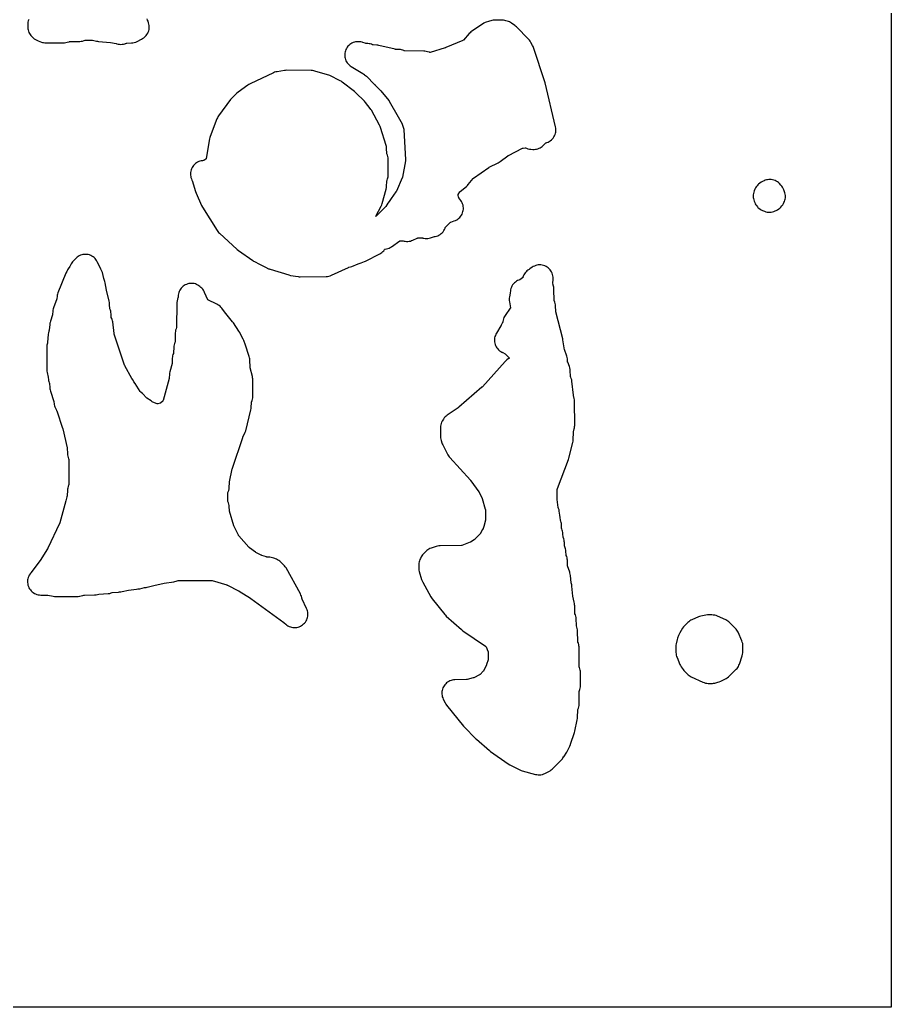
# Model space of a CAD drawing. Header units: millimetres. Extents: x 0 to 300, y 0 to 300.
# Drawn here: x 136.5 to 300, y 0 to 185.3 of the extents above; entities that cross this region are included whole.
import ezdxf

# ---------------------------------------------------------------- set-up
doc = ezdxf.new("R2010")
doc.units = ezdxf.units.MM
doc.layers.add('CUT', color=7, linetype='CONTINUOUS')

msp = doc.modelspace()

# ---------------------------------------------------------------- linework, layer by layer
at = {"layer": 'CUT'}
for points in [[(299.9634, 299.9386), (299.9634, 0.0614), (299.9606, 0.0029), (299.9021, 0), (0.0614, 0), (0.0029, 0.0029), (0, 0.0614), (0, 299.9386), (0.0029, 299.9971), (0.0614, 300), (299.9021, 300), (299.9606, 299.9971)], [(170.6044, 150.4353), (170.775, 150.1158), (173.5376, 145.7378), (173.6656, 145.5537), (173.8095, 145.3819), (173.9683, 145.2237), (177.2796, 142.2075), (177.5167, 142.0167), (180.2081, 140.1075), (180.3688, 140.0025), (180.537, 139.9102), (181.4509, 139.4535), (182.8795, 138.7396), (182.9448, 138.7028), (183.186, 138.5836), (183.278, 138.5498), (183.2826, 138.5478), (183.3096, 138.5383), (183.4387, 138.4909), (183.478, 138.4789), (186.9636, 137.4096), (187.2864, 137.3336), (188.7032, 137.0979), (188.9176, 137.0717), (189.1334, 137.064), (193.9671, 137.1024), (194.236, 137.1191), (194.5016, 137.1645), (194.7607, 137.2383), (195.0104, 137.3396), (198.1654, 138.8219), (198.2294, 138.8477), (198.2528, 138.8515), (198.5164, 138.9091), (198.7723, 138.9948), (200.0013, 139.4817), (200.5582, 139.6676), (200.8872, 139.8043), (201.1786, 139.9505), (201.3356, 140.0208), (204.0249, 141.3735), (204.2361, 141.4929), (204.4347, 141.6322), (204.6189, 141.7901), (204.787, 141.9652), (204.9372, 142.1557), (204.9962, 142.2475), (205.0795, 142.2537), (205.3201, 142.2955), (205.5554, 142.3606), (205.7833, 142.4483), (206.0015, 142.5579), (206.208, 142.6882), (207.7803, 143.7912), (208.3212, 143.814), (208.3384, 143.8143), (208.3758, 143.8125), (208.4129, 143.8071), (208.4293, 143.8036), (208.5881, 143.7657), (208.8253, 143.7211), (209.0656, 143.6996), (209.307, 143.7014), (209.547, 143.7264), (209.7835, 143.7744), (210.0143, 143.8451), (210.2372, 143.9376), (211.0667, 144.33), (211.0854, 144.3383), (211.127, 144.3526), (211.1706, 144.3576), (211.1911, 144.3582), (211.9762, 144.3611), (211.9817, 144.361), (212.0298, 144.3573), (212.1311, 144.3309), (212.1315, 144.3326), (212.2918, 144.2919), (212.5396, 144.2547), (212.7899, 144.2425), (213.0402, 144.2554), (213.2879, 144.2934), (213.5306, 144.3559), (214.3214, 144.6026), (214.3406, 144.608), (214.4428, 144.6283), (214.6851, 144.6892), (214.9201, 144.774), (215.1455, 144.8817), (215.359, 145.0115), (215.5584, 145.1619), (215.7419, 145.3314), (215.9075, 145.5184), (216.0537, 145.721), (216.1789, 145.9372), (216.2819, 146.1648), (216.3301, 146.3079), (216.3477, 146.3523), (216.3734, 146.3839), (216.3865, 146.3977), (217.2705, 147.2817), (217.2829, 147.2935), (217.3113, 147.3172), (217.3453, 147.3322), (217.361, 147.3379), (218.0191, 147.5602), (218.2484, 147.6504), (218.4677, 147.7628), (218.6748, 147.8962), (218.8678, 148.0494), (219.0448, 148.2208), (219.2041, 148.4088), (219.3441, 148.6116), (219.4634, 148.8271), (219.561, 149.0534), (219.6358, 149.2882), (219.6871, 149.5292), (219.7144, 149.774), (219.7176, 150.0204), (219.6964, 150.2659), (219.6512, 150.5081), (219.5823, 150.7447), (219.4905, 150.9734), (219.3767, 151.1919), (219.2419, 151.3981), (218.8687, 151.9118), (218.8588, 151.9261), (218.8397, 151.9583), (218.827, 151.9931), (218.8221, 152.0101), (218.7271, 152.3715), (218.7228, 152.3893), (218.7167, 152.4278), (218.7331, 152.4632), (218.742, 152.4792), (219.0566, 153.0128), (219.0654, 153.027), (219.0863, 153.0562), (219.1117, 153.0809), (219.1245, 153.0918), (220.2785, 154.0315), (220.4627, 154.1973), (220.6296, 154.3806), (221.5535, 155.5022), (221.5645, 155.515), (221.5902, 155.541), (221.6182, 155.5647), (221.6314, 155.5744), (224.4697, 157.5657), (224.4737, 157.5684), (224.537, 157.6063), (224.5519, 157.6141), (226.2283, 158.4421), (226.4345, 158.5564), (226.6291, 158.6896), (228.064, 159.7747), (228.0779, 159.7847), (228.1409, 159.8239), (228.1561, 159.8319), (230.8242, 161.1698), (230.8416, 161.178), (230.8805, 161.1927), (230.9207, 161.2033), (230.9397, 161.2068), (231.292, 161.2623), (231.3089, 161.2645), (231.3455, 161.2669), (231.3801, 161.2561), (231.3962, 161.2499), (231.5628, 161.181), (231.8216, 161.0903), (232.0888, 161.0284), (232.3612, 160.9962), (232.7528, 160.9715), (232.9879, 160.9678), (233.2224, 160.9862), (233.454, 161.0265), (233.6809, 161.0885), (233.901, 161.1714), (234.1122, 161.2747), (234.3129, 161.3974), (234.5011, 161.5384), (234.6752, 161.6964), (235.1437, 162.1636), (235.1563, 162.1756), (235.1851, 162.1994), (235.2193, 162.2144), (235.2357, 162.2202), (235.3609, 162.2615), (235.5914, 162.3505), (235.8121, 162.4618), (236.0206, 162.5944), (236.2151, 162.7469), (236.3936, 162.9178), (236.5543, 163.1056), (236.6957, 163.3082), (236.8163, 163.5239), (236.9152, 163.7504), (236.9911, 163.9856), (237.0435, 164.2271), (237.0718, 164.4726), (237.0757, 164.7197), (237.0551, 164.966), (237.0104, 165.209), (235.0704, 173.4401), (235.0085, 173.6581), (232.8707, 180.0632), (232.7936, 180.2648), (232.6994, 180.459), (232.3771, 181.0563), (232.2544, 181.2598), (232.113, 181.4507), (231.9541, 181.6274), (229.6507, 183.9553), (229.5161, 184.0817), (229.3725, 184.1978), (228.7654, 184.6526), (228.5726, 184.7835), (228.3684, 184.8958), (228.1547, 184.9887), (227.9332, 185.0613), (227.7049, 185.1244), (227.4805, 185.1755), (227.2523, 185.2058), (227.0223, 185.2149), (225.4966, 185.2052), (225.2802, 185.1944), (225.0656, 185.165), (224.8544, 185.1171), (224.6481, 185.0511), (223.833, 184.7507), (223.5617, 184.632), (223.3063, 184.4821), (221.2978, 183.137), (221.1263, 183.0112), (220.9661, 182.8713), (220.8183, 182.7183), (219.7286, 181.4893), (219.7171, 181.4769), (219.6908, 181.4521), (219.6586, 181.4352), (219.6437, 181.4285), (216.3969, 180.0723), (216.3404, 180.0504), (216.2829, 180.0314), (213.4645, 179.1778), (213.4624, 179.1772), (213.4337, 179.1785), (213.4172, 179.1796), (213.3814, 179.1844), (213.3462, 179.1923), (213.3307, 179.1969), (213.0006, 179.3027), (212.7626, 179.3663), (212.5194, 179.4061), (212.2736, 179.4219), (208.687, 179.4738), (208.6689, 179.4745), (208.6302, 179.4789), (208.593, 179.4905), (208.5762, 179.4972), (208.5463, 179.5099), (208.3365, 179.5881), (208.1207, 179.6471), (207.9003, 179.6867), (207.6774, 179.7063), (207.0443, 179.7337), (207.0265, 179.7349), (206.9499, 179.7456), (206.9324, 179.7493), (203.889, 180.4731), (203.6777, 180.5138), (203.4637, 180.5362), (202.8129, 180.5762), (202.795, 180.5777), (202.7568, 180.5838), (202.7204, 180.597), (202.6787, 180.6157), (202.4694, 180.6984), (202.2536, 180.762), (202.0329, 180.8059), (201.8092, 180.8297), (201.4434, 180.8522), (201.4206, 180.8543), (201.3237, 180.8722), (201.3073, 180.8768), (200.8781, 181.0129), (200.8503, 181.0202), (200.7053, 181.0658), (200.4716, 181.127), (200.233, 181.1654), (199.9919, 181.1806), (199.7505, 181.1724), (199.5109, 181.1409), (199.2755, 181.0865), (199.0465, 181.0096), (198.826, 180.911), (198.616, 180.7915), (198.4185, 180.6524), (198.2354, 180.4948), (198.0683, 180.3203), (197.9189, 180.1304), (197.7885, 179.9271), (197.6783, 179.7121), (197.5894, 179.4874), (197.5226, 179.2552), (197.4785, 179.0177), (197.4576, 178.777), (197.46, 178.5354), (197.4856, 178.2952), (197.5344, 178.0586), (197.6058, 177.8278), (197.6991, 177.605), (197.8135, 177.3922), (197.9478, 177.1914), (198.101, 177.0045), (198.2715, 176.8333), (198.4576, 176.6794), (198.6578, 176.5441), (200.865, 175.2034), (201.0432, 175.0817), (201.0811, 175.0558), (201.0922, 175.0482), (201.1874, 174.9831), (201.5179, 174.6828), (203.0792, 173.1472), (203.1643, 173.0636), (203.1749, 173.0531), (203.1759, 173.0522), (204.2171, 171.9827), (205.7353, 170.1642), (205.7388, 170.1599), (205.7747, 170.1087), (205.8255, 170.0252), (207.4967, 167.1101), (208.2164, 165.7927), (208.2247, 165.7766), (208.2554, 165.7048), (208.2613, 165.6876), (208.5502, 164.778), (208.5517, 164.7729), (208.5631, 164.7236), (208.5667, 164.6976), (208.5685, 164.6742), (208.8655, 158.9812), (208.866, 158.9594), (208.86, 158.8653), (208.8567, 158.8438), (208.2925, 155.7469), (208.2879, 155.7252), (208.2597, 155.6335), (208.2513, 155.613), (207.1657, 153.1604), (207.1624, 153.1539), (207.1201, 153.0773), (207.0918, 153.0338), (207.0525, 152.9759), (206.1924, 151.7576), (205.776, 151.1679), (205.5605, 150.8627), (205.1474, 150.2776), (203.3329, 148.4567), (203.2534, 148.3685), (203.2532, 148.3731), (203.2795, 148.4278), (204.2914, 150.294), (204.4142, 150.5556), (204.5061, 150.8297), (205.2386, 153.5243), (205.2963, 153.7948), (205.3238, 154.0701), (205.362, 154.9385), (205.3636, 154.9598), (205.3702, 155.0034), (205.3816, 155.046), (205.3887, 155.0662), (205.444, 155.2096), (205.5136, 155.4169), (205.5648, 155.6295), (205.5972, 155.8457), (205.6106, 156.064), (205.6318, 157.2612), (205.6321, 157.331), (205.6141, 159.0936), (205.5963, 159.3673), (205.5485, 159.6374), (205.4715, 159.9007), (205.3871, 160.1396), (205.381, 160.1584), (205.3714, 160.1978), (205.3657, 160.238), (205.3643, 160.2577), (205.3301, 161.0741), (205.3121, 161.287), (205.2759, 161.4975), (205.2219, 161.7042), (204.1926, 165.0523), (204.1048, 165.293), (203.9929, 165.5234), (202.4602, 168.3072), (202.3557, 168.4801), (202.2376, 168.644), (201.3425, 169.7856), (201.1547, 169.9989), (199.5657, 171.6093), (199.3036, 171.8402), (196.9857, 173.6104), (196.7916, 173.7446), (196.5857, 173.8599), (194.6663, 174.8189), (194.4646, 174.9088), (194.2557, 174.9806), (191.8831, 175.6799), (191.6566, 175.7353), (191.4259, 175.7694), (191.1931, 175.7818), (186.5869, 175.8128), (186.3742, 175.8051), (186.1629, 175.7794), (184.7645, 175.5486), (184.5392, 175.5006), (184.3193, 175.4321), (184.1067, 175.3437), (179.7002, 173.2688), (179.4942, 173.1598), (179.2993, 173.0321), (177.5081, 171.7355), (177.2445, 171.5156), (176.333, 170.6423), (176.1836, 170.4863), (176.0483, 170.3179), (173.8032, 167.2641), (173.6794, 167.0789), (173.5725, 166.8833), (173.4834, 166.679), (172.2329, 163.4199), (172.1554, 163.1836), (172.1019, 162.9407), (171.4779, 159.2476), (171.474, 159.2277), (171.463, 159.1879), (171.4308, 159.1619), (171.414, 159.1505), (171.0173, 158.8938), (171.0013, 158.884), (170.9668, 158.8662), (170.8961, 158.8595), (170.7936, 158.8549), (170.5522, 158.82), (170.3153, 158.7619), (170.0852, 158.6809), (169.8641, 158.5778), (169.6541, 158.4537), (169.4572, 158.3098), (169.2752, 158.1473), (169.11, 157.9678), (168.963, 157.7732), (168.8357, 157.5651), (168.7293, 157.3456), (168.6448, 157.1167), (168.5829, 156.8808), (168.5444, 156.6399), (168.5296, 156.3964), (168.5385, 156.1527), (168.5711, 155.9109), (168.6272, 155.6735), (168.7061, 155.4427), (168.8072, 155.2207), (168.8081, 155.2189), (168.8161, 155.2023), (168.8447, 155.1314), (168.8504, 155.1139), (169.4687, 153.043), (169.5794, 152.7437)], [(276.1853, 149.3702), (276.4301, 149.2825), (276.6826, 149.2207), (276.9403, 149.1855), (277.2001, 149.1772), (277.4595, 149.196), (277.7155, 149.2416), (277.9653, 149.3135), (278.2064, 149.411), (278.3907, 149.497), (278.6362, 149.6286), (278.8656, 149.7868), (279.0759, 149.9694), (279.2722, 150.1601), (279.4539, 150.3565), (279.6135, 150.5712), (279.7493, 150.8017), (279.8433, 150.9829), (279.9413, 151.1955), (280.019, 151.4164), (280.0757, 151.6436), (280.1108, 151.8751), (280.1242, 152.1089), (280.1156, 152.3429), (280.0852, 152.5751), (280.0332, 152.8034), (279.9601, 153.0258), (279.8134, 153.4102), (279.711, 153.6425), (279.5855, 153.8631), (279.4384, 154.0699), (279.271, 154.2608), (278.9784, 154.562), (278.7989, 154.7296), (278.6037, 154.8787), (278.3949, 155.0079), (278.1744, 155.1161), (277.9444, 155.2021), (277.707, 155.2651), (277.4646, 155.3045), (277.2195, 155.32), (277.2077, 155.3201), (276.9852, 155.3133), (276.7642, 155.2867), (276.5464, 155.2405), (276.3337, 155.1752), (276.1275, 155.0911), (275.7905, 154.9359), (275.5397, 154.8027), (275.3056, 154.6418), (275.0913, 154.4555), (274.9657, 154.3331), (274.7948, 154.149), (274.6433, 153.9486), (274.5127, 153.7341), (274.4043, 153.5075), (274.2611, 153.1654), (274.1782, 152.9365), (274.118, 152.7005), (274.081, 152.4599), (274.0675, 152.2167), (274.0778, 151.9734), (274.1118, 151.7323), (274.169, 151.4956), (274.2489, 151.2656), (274.3618, 150.9858), (274.4636, 150.7649), (274.5864, 150.5551), (274.729, 150.3581), (274.89, 150.1759), (274.9687, 150.0951), (275.153, 149.9242), (275.3534, 149.7727), (275.568, 149.642), (275.7947, 149.5335)], [(138.0364, 80.4161), (137.9923, 80.1716), (137.9728, 79.9239), (137.9779, 79.6754), (138.0077, 79.4287), (138.0618, 79.1862), (138.1397, 78.9503), (138.2407, 78.7232), (138.3637, 78.5073), (138.5076, 78.3047), (138.6708, 78.1173), (138.8518, 77.9471), (139.0489, 77.7957), (139.26, 77.6646), (139.483, 77.5551), (139.7158, 77.4683), (139.9561, 77.405), (140.2015, 77.3659), (140.4496, 77.3514), (141.6466, 77.3408), (141.6522, 77.3406), (141.7364, 77.3328), (141.7553, 77.3298), (142.7953, 77.1361), (142.7971, 77.1358), (143.0283, 77.1038), (143.2614, 77.0935), (147.4638, 77.1042), (147.7045, 77.1164), (147.7568, 77.1242), (147.7968, 77.1265), (148.0614, 77.1706), (148.3198, 77.2428), (148.5389, 77.3169), (148.544, 77.3185), (148.5897, 77.3298), (148.6254, 77.3338), (148.6419, 77.3344), (150.5477, 77.3702), (150.8222, 77.3905), (151.0929, 77.4409), (151.3368, 77.5148), (153.1044, 77.6314), (153.3833, 77.6657), (153.6566, 77.731), (153.8409, 77.7976), (155.0598, 77.9004), (155.2375, 77.9255), (155.4609, 77.9442), (155.694, 77.9862), (156.9259, 78.2691), (158.4012, 78.4413), (158.6679, 78.4874), (158.8125, 78.5002), (159.0405, 78.5419), (159.9327, 78.7483), (159.9609, 78.7501), (160.2013, 78.777), (160.4378, 78.827), (161.6735, 79.1511), (163.5947, 79.5957), (165.4173, 79.8326), (165.6279, 79.8692), (165.8346, 79.9236), (166.0359, 79.9955), (166.2032, 80.0635), (166.2202, 80.0699), (166.2576, 80.081), (166.2965, 80.0847), (166.3147, 80.0851), (172.4782, 80.0707), (172.4961, 80.0702), (172.5346, 80.0664), (172.5725, 80.059), (172.5898, 80.0543), (175.35, 79.2338), (175.3552, 79.2321), (175.4341, 79.2013), (175.4515, 79.1931), (177.5465, 78.1434), (177.5959, 78.1171), (177.644, 78.0887), (179.8095, 76.7361), (179.8459, 76.7124), (179.8815, 76.6874), (186.0322, 72.191), (186.0709, 72.1615), (186.1083, 72.1304), (186.426, 71.8557), (186.6177, 71.7057), (186.823, 71.575), (187.04, 71.465), (187.2668, 71.3765), (187.501, 71.3105), (187.7406, 71.2676), (187.9832, 71.2482), (188.2265, 71.2524), (188.4683, 71.2804), (188.7062, 71.3316), (188.938, 71.4058), (189.1615, 71.5022), (189.3745, 71.6198), (189.5752, 71.7576), (189.7614, 71.9143), (189.9316, 72.0883), (190.084, 72.278), (190.2172, 72.4817), (190.33, 72.6974), (190.4213, 72.9229), (190.4903, 73.1564), (190.5362, 73.3954), (190.5586, 73.6377), (190.5574, 73.8811), (190.5326, 74.1232), (190.4843, 74.3617), (190.413, 74.5944), (190.3195, 74.8191), (189.4788, 76.5899), (189.4702, 76.6094), (189.4404, 76.6968), (189.4352, 76.7175), (189.3984, 76.8853), (189.3355, 77.1183), (189.2503, 77.3442), (189.1438, 77.5607), (186.4522, 82.4252), (186.3244, 82.6317), (186.1772, 82.8248), (186.012, 83.0028), (185.4746, 83.5279), (185.2901, 83.6913), (185.0904, 83.8356), (184.8775, 83.9596), (184.6533, 84.0621), (184.1448, 84.2649), (183.9001, 84.3481), (183.648, 84.4056), (183.3913, 84.4367), (182.8654, 84.4731), (182.8601, 84.4736), (182.8104, 84.4811), (182.7851, 84.4872), (182.7627, 84.4941), (181.9414, 84.7688), (181.8594, 84.7996), (181.7799, 84.8364), (180.8107, 85.3286), (180.8058, 85.3312), (180.7344, 85.3752), (180.7189, 85.3862), (179.5981, 86.2273), (179.5827, 86.2395), (179.5206, 86.2971), (179.5073, 86.3116), (177.6146, 88.4774), (177.6113, 88.4813), (177.5819, 88.5208), (177.5685, 88.5424), (177.5577, 88.5626), (176.7142, 90.2225), (176.7069, 90.2378), (176.6797, 90.3057), (176.6745, 90.3219), (175.8523, 93.0773), (175.8464, 93.0996), (175.8298, 93.1976), (175.8281, 93.2205), (175.7965, 93.9276), (175.7726, 94.178), (175.7237, 94.4247), (175.6502, 94.6653), (175.5547, 94.9298), (175.5529, 94.935), (175.5401, 94.9823), (175.5377, 95.0115), (175.5371, 95.0361), (175.542, 96.4625), (175.5424, 96.4797), (175.546, 96.5166), (175.556, 96.5518), (175.562, 96.5682), (175.6243, 96.7287), (175.7102, 96.9926), (175.7663, 97.2643), (175.792, 97.5406), (175.8273, 98.4915), (175.8283, 98.5084), (175.8376, 98.5809), (175.8409, 98.5976), (176.3835, 101.0567), (176.3985, 101.1172), (176.4167, 101.1769), (178.3369, 106.9355), (178.3385, 106.9401), (178.3676, 107.0096), (178.3751, 107.025), (178.684, 107.6214), (178.8031, 107.8885), (178.8902, 108.1677), (179.872, 112.114), (179.9209, 112.3648), (179.944, 112.6192), (179.9755, 113.42), (179.9758, 113.4253), (179.9821, 113.4762), (179.9876, 113.5022), (179.9941, 113.5251), (180.104, 113.8829), (180.1648, 114.1223), (180.2017, 114.3666), (180.2143, 114.6134), (180.2193, 117.7083), (180.211, 117.9159), (180.1855, 118.1221), (180.1429, 118.3255), (179.719, 120.0007), (179.7146, 120.0204), (179.7024, 120.1066), (179.7012, 120.1267), (179.6588, 121.4036), (179.6393, 121.6428), (179.597, 121.8789), (179.5323, 122.11), (178.7641, 124.4188), (178.5963, 124.9311), (178.532, 125.1053), (178.4601, 125.263), (178.4381, 125.3161), (177.7853, 126.6155), (177.6248, 126.89), (176.5869, 128.4309), (176.4471, 128.6188), (174.8962, 130.5113), (174.3976, 131.1743), (174.2449, 131.3584), (174.0753, 131.527), (173.8903, 131.6787), (173.6917, 131.8119), (173.4813, 131.9256), (171.7854, 132.7396), (171.7723, 132.7462), (171.7649, 132.7625), (171.1915, 134.1195), (171.0894, 134.3324), (170.9676, 134.5348), (170.8274, 134.7247), (170.6698, 134.9006), (170.4903, 135.0828), (170.3105, 135.2484), (170.1153, 135.3956), (169.9066, 135.5231), (169.6865, 135.6295), (169.4571, 135.714), (169.2205, 135.7757), (168.979, 135.8139), (168.735, 135.8284), (168.4907, 135.8189), (168.2484, 135.7857), (168.0106, 135.7289), (167.7795, 135.6492), (167.5573, 135.5473), (167.346, 135.4242), (167.1479, 135.281), (166.9646, 135.1192), (166.798, 134.9402), (166.6497, 134.7458), (166.5212, 134.5378), (166.4135, 134.3183), (166.3278, 134.0894), (166.2649, 133.8531), (166.2253, 133.6118), (166.2095, 133.3679), (166.2085, 133.3066), (166.2076, 133.2852), (166.1956, 133.1935), (166.1911, 133.1726), (166.0369, 132.5526), (165.9831, 132.2661), (165.9631, 131.9754), (165.9181, 127.6663), (165.9173, 127.6463), (165.9122, 127.6034), (165.9026, 127.5613), (165.8966, 127.5422), (165.8218, 127.3247), (165.7502, 127.0752), (165.7049, 126.8196), (165.6863, 126.5607), (165.6538, 124.9186), (165.6528, 124.8983), (165.6472, 124.8548), (165.6369, 124.8121), (165.6305, 124.7928), (165.5457, 124.5575), (165.4711, 124.3114), (165.4222, 124.0589), (165.3995, 123.8027), (165.3634, 122.8303), (165.3624, 122.8131), (165.3576, 122.7761), (165.3462, 122.7411), (165.3397, 122.7249), (165.3221, 122.6839), (165.2406, 122.4669), (165.1795, 122.2433), (165.1394, 122.0149), (165.1207, 121.7839), (165.0911, 120.9284), (165.0897, 120.9073), (165.0763, 120.8169), (165.0715, 120.7963), (164.6489, 119.2074), (164.5972, 118.9647), (164.5697, 118.7181), (164.532, 118.104), (164.5303, 118.0849), (164.5169, 118.0033), (164.5124, 117.9847), (163.3888, 113.8426), (163.3831, 113.8237), (163.3678, 113.7843), (163.341, 113.7517), (163.3273, 113.7375), (162.9875, 113.403), (162.9729, 113.3894), (162.9394, 113.3628), (162.8993, 113.3482), (162.8801, 113.3429), (162.4111, 113.2265), (162.3926, 113.2224), (162.3525, 113.2167), (162.3134, 113.2273), (162.2956, 113.2337), (161.5019, 113.5386), (161.4826, 113.5467), (161.4508, 113.5632), (161.3807, 113.627), (161.1882, 113.7708), (160.378, 114.3174), (159.5283, 115.1425), (159.3158, 115.3611), (159.2904, 115.3872), (159.2393, 115.4398), (159.1205, 115.562), (158.7799, 116.0569), (158.1435, 117.0468), (157.9266, 117.3842), (157.7577, 117.647), (157.5445, 117.9786), (156.2408, 120.3633), (156.2343, 120.3758), (156.2302, 120.3847), (156.2145, 120.4206), (156.1881, 120.4912), (154.2533, 126.2916), (154.248, 126.3089), (154.2305, 126.3852), (154.2277, 126.4031), (153.9438, 128.5871), (153.9027, 128.818), (153.8401, 129.0441), (153.7566, 129.2633), (153.6907, 129.4146), (153.6842, 129.4306), (153.6725, 129.466), (153.6676, 129.5026), (153.6664, 129.52), (153.6407, 130.1341), (153.6205, 130.3637), (153.5791, 130.5905), (153.5171, 130.8125), (153.4349, 131.0279), (153.4138, 131.0763), (153.4072, 131.0923), (153.3955, 131.1278), (153.3906, 131.1643), (153.3895, 131.1818), (153.3656, 131.7528), (153.3543, 132.0219), (153.3328, 132.2604), (153.2886, 132.4957), (152.7991, 134.5541), (152.5558, 135.9168), (152.5002, 136.1583), (152.4209, 136.3931), (152.2714, 136.773), (152.0153, 137.8498), (151.9309, 138.1305), (151.8142, 138.3994), (151.7507, 138.5249), (151.7425, 138.5433), (151.0604, 139.8994), (150.9384, 140.1147), (150.7957, 140.3169), (150.6338, 140.5039), (150.4541, 140.6741), (150.2585, 140.8256), (150.0489, 140.9571), (149.8273, 141.0672), (149.596, 141.1549), (149.357, 141.2192), (149.1129, 141.2597), (148.866, 141.2758), (148.6187, 141.2674), (148.3735, 141.2346), (148.1327, 141.1777), (147.8987, 141.0973), (147.6738, 140.9942), (147.4601, 140.8693), (147.2599, 140.724), (147.075, 140.5595), (146.7251, 140.2158), (146.5373, 140.0094), (146.497, 139.9538), (146.4119, 139.8594), (146.2872, 139.6957), (146.1763, 139.5223), (145.8867, 139.0253), (145.6017, 138.5816), (145.4885, 138.3865), (145.3933, 138.1821), (145.3886, 138.1707), (145.3203, 138.0535), (145.1593, 137.7238), (143.681, 134.0307), (143.6062, 133.8163), (143.5513, 133.596), (143.5165, 133.3717), (143.5152, 133.3594), (143.4779, 133.0158), (143.4772, 133.0108), (143.4682, 132.9629), (143.4614, 132.9386), (143.4541, 132.9172), (142.8433, 131.2641), (142.84, 131.2552), (142.7684, 131.0289), (142.7186, 130.7969), (142.691, 130.5612), (142.6537, 130.0224), (142.6516, 130.0004), (142.6427, 129.9534), (142.6377, 129.9356), (142.2561, 128.7198), (142.2002, 128.5104), (142.197, 128.4921), (142.1645, 128.3662), (142.126, 128.11), (142.0232, 127.0544), (141.9438, 126.8321), (141.8814, 126.5726), (141.847, 126.3079), (141.729, 124.7565), (141.6908, 124.635), (141.644, 124.4237), (141.6157, 124.2091), (141.606, 123.9928), (141.6049, 123.1237), (141.5858, 122.8736), (141.5787, 122.6626), (141.6007, 120.1029), (141.6004, 119.8435), (141.6035, 119.7837), (141.6051, 119.6019), (141.6209, 119.3415), (141.6638, 119.0843), (141.8499, 118.2415), (141.8569, 118.0755), (141.8771, 117.8459), (141.9184, 117.6191), (141.9805, 117.3971), (142.0627, 117.1817), (142.0838, 117.1333), (142.0903, 117.1172), (142.1018, 117.0827), (142.1069, 117.0446), (142.1082, 117.0255), (142.1391, 116.2878), (142.1587, 116.0631), (142.1985, 115.8411), (142.2581, 115.6236), (142.8992, 113.6401), (142.9047, 113.6214), (142.9222, 113.5392), (142.9247, 113.5199), (142.9462, 113.3171), (142.9821, 113.0843), (143.0397, 112.8558), (143.1185, 112.6338), (143.2179, 112.4202), (143.4343, 112.0073), (143.4366, 112.0027), (143.4673, 111.9315), (143.4732, 111.9149), (144.5618, 108.6505), (144.5786, 108.5957), (144.5928, 108.5402), (145.4082, 104.9897), (145.417, 104.9242), (145.4181, 104.9067), (145.4582, 103.911), (145.4608, 103.8823), (145.4611, 103.8765), (145.4813, 103.6365), (145.5246, 103.3996), (145.5905, 103.1679), (145.6842, 102.8901), (145.69, 102.8715), (145.6964, 102.8429), (145.708, 98.1399), (145.7075, 98.1203), (145.7033, 98.0784), (145.6946, 98.0372), (145.6891, 98.0184), (145.5848, 97.6932), (145.5243, 97.4693), (145.5203, 97.4459), (145.5169, 97.433), (145.4792, 97.2123), (145.4615, 96.9892), (145.4274, 96.0055), (145.4265, 95.9919), (145.4207, 95.9729), (145.4147, 95.9572), (145.3531, 95.8058), (145.2645, 95.5495), (145.2043, 95.2851), (145.1748, 95.0314), (144.024, 90.8731), (144.0225, 90.8679), (144.0021, 90.8122), (143.9746, 90.748), (141.8132, 86.1528), (141.7802, 86.088), (141.7433, 86.0252), (140.3631, 83.8324), (140.334, 83.7884), (140.303, 83.7457), (138.6329, 81.5502), (138.5939, 81.5015), (138.5776, 81.4821), (138.5783, 81.4814), (138.4453, 81.3154), (138.3099, 81.107), (138.196, 80.8861), (138.1045, 80.6551)], [(211.3641, 83.1035), (211.3507, 82.5251), (211.3575, 82.2746), (211.3893, 82.026), (211.4459, 81.7818), (211.878, 80.2664), (211.9707, 79.9994), (212.093, 79.7446), (213.6171, 76.9809), (213.7309, 76.7944), (213.8604, 76.6186), (216.209, 73.7069), (216.3436, 73.5533), (216.4903, 73.4112), (219.3467, 70.8622), (219.6059, 70.6599), (223.89, 67.7478), (223.9367, 67.7128), (223.9623, 67.6603), (224.3124, 66.8463), (224.3192, 66.8296), (224.331, 66.7926), (224.3355, 66.754), (224.3363, 66.736), (224.3653, 65.3278), (224.3652, 65.3078), (224.3615, 65.265), (224.3533, 65.2228), (224.3479, 65.2036), (224.0647, 64.2835), (224.063, 64.2786), (224.0339, 64.2049), (224.0262, 64.1886), (223.5001, 63.1345), (223.4911, 63.1175), (223.4688, 63.0824), (223.443, 63.0498), (223.4299, 63.0356), (222.8629, 62.4526), (222.8483, 62.4384), (222.8146, 62.4106), (222.7781, 62.3865), (222.7603, 62.3768), (221.7035, 61.8342), (221.6836, 61.8247), (221.5942, 61.7914), (221.5729, 61.7856), (220.4271, 61.5064), (220.4071, 61.5021), (220.3194, 61.4907), (220.299, 61.4897), (218.1182, 61.4436), (217.8789, 61.427), (217.6423, 61.3876), (217.4106, 61.3257), (217.1859, 61.2419), (216.9703, 61.1369), (216.7657, 61.0118), (216.574, 60.8676), (216.397, 60.7057), (216.2364, 60.5276), (216.0936, 60.3349), (215.9698, 60.1294), (215.8664, 59.913), (215.7841, 59.6877), (215.7239, 59.4556), (215.6861, 59.2187), (215.6712, 58.9794), (215.6794, 58.7397), (215.7104, 58.5018), (215.7641, 58.2681), (215.84, 58.0406), (215.9373, 57.8213), (216.284, 57.1317), (216.416, 56.9006), (216.5719, 56.6848), (219.7585, 52.7346), (219.9192, 52.554), (222.0187, 50.4126), (222.1588, 50.2803), (224.5969, 48.1498), (224.8101, 47.983), (228.1377, 45.6581), (228.4496, 45.4723), (230.2995, 44.5453), (230.5287, 44.4445), (230.7668, 44.3672), (233.2364, 43.6992), (233.4922, 43.6442), (233.7524, 43.6162), (234.014, 43.6156), (234.2743, 43.6423), (234.5304, 43.6961), (234.7794, 43.7764), (235.0187, 43.8822), (235.7387, 44.2469), (235.7457, 44.2504), (235.9691, 44.3785), (236.1782, 44.5288), (236.3707, 44.6998), (238.0313, 46.3359), (238.2153, 46.5382), (238.2926, 46.6446), (238.4008, 46.787), (238.5218, 46.9807), (238.5393, 47.0118), (239.1032, 47.884), (239.2487, 48.1414), (239.6715, 49.0042), (239.7983, 49.314), (239.821, 49.3821), (239.8253, 49.3951), (240.5383, 51.5357), (240.5385, 51.5361), (240.6082, 51.7891), (241.0843, 53.953), (241.1239, 54.1843), (241.1241, 54.1867), (241.1264, 54.2003), (241.1439, 54.4356), (241.1803, 55.7632), (241.1812, 55.779), (241.1864, 55.8191), (241.1955, 55.8585), (241.2012, 55.8764), (241.2903, 56.1376), (241.3618, 56.3893), (241.4065, 56.647), (241.4097, 56.6942), (241.4136, 56.7185), (241.4284, 56.9582), (241.4608, 59.325), (241.4611, 59.334), (241.4662, 59.3745), (241.4763, 59.4173), (241.4827, 59.4368), (241.5517, 59.6306), (241.6259, 59.8792), (241.674, 60.1341), (241.6954, 60.3926), (241.7124, 60.9473), (241.7135, 61.052), (241.7032, 61.9725), (241.7049, 62.3694), (241.6972, 62.5765), (241.6964, 62.5833), (241.6959, 62.6293), (241.6845, 62.8412), (241.6552, 63.0513), (241.6082, 63.2581), (241.4683, 63.7722), (241.467, 63.7773), (241.4647, 63.7895), (241.4194, 67.5008), (241.4038, 67.7507), (241.3996, 67.7759), (241.399, 67.7865), (241.3715, 67.9476), (241.3633, 67.9978), (241.3623, 68.0012), (241.3546, 68.0466), (241.2831, 68.3005), (241.2066, 68.5256), (241.2009, 68.544), (241.1917, 68.5846), (241.1866, 68.6258), (241.1858, 68.6445), (241.1505, 70.548), (241.1313, 70.8141), (241.1307, 70.8175), (241.1304, 70.8214), (241.0862, 71.0637), (241.0839, 71.0767), (241.0838, 71.0769), (241.0821, 71.0863), (241.0056, 71.3445), (240.9276, 71.5635), (240.9215, 71.582), (240.9117, 71.6227), (240.9113, 71.6256), (240.9061, 71.6641), (240.9051, 71.6835), (240.8723, 72.8462), (240.8497, 73.1185), (240.7975, 73.3866), (240.7163, 73.6475), (240.6489, 73.8288), (240.6422, 73.8485), (240.6328, 73.8859), (240.5962, 75.2756), (240.5937, 75.3106), (240.5897, 75.487), (240.5712, 75.7391), (240.5273, 75.988), (240.2665, 77.1281), (240.067, 79.0113), (240.0321, 79.2392), (239.9764, 79.463), (239.9165, 79.6344), (239.7781, 81.0436), (239.7407, 81.2939), (239.6781, 81.5392), (239.6534, 81.6191), (239.2691, 82.8592), (239.2676, 82.8644), (239.2564, 82.9152), (239.253, 82.942), (239.2515, 82.9661), (239.2178, 83.8573), (239.217, 83.8779), (239.1978, 84.107), (239.1576, 84.3333), (239.0967, 84.555), (239.0158, 84.7702), (238.9921, 84.8254), (238.9857, 84.8413), (238.9768, 84.8686), (238.9756, 84.8773), (238.9744, 84.895), (238.9463, 85.5225), (238.9252, 85.7516), (238.9241, 85.7649), (238.8837, 85.9896), (238.8231, 86.2097), (238.7426, 86.4233), (238.7152, 86.4871), (238.7088, 86.503), (238.6999, 86.5303), (238.6986, 86.5391), (238.6974, 86.5567), (238.6694, 87.1842), (238.6483, 87.4133), (238.6471, 87.4266), (238.6068, 87.6513), (238.5461, 87.8714), (238.4656, 88.085), (238.4382, 88.1488), (238.4318, 88.1647), (238.4229, 88.192), (238.4217, 88.2008), (238.4205, 88.2184), (238.3924, 88.846), (238.3713, 89.075), (238.3702, 89.0883), (238.3298, 89.313), (238.2692, 89.5331), (238.1887, 89.7467), (238.1609, 89.8113), (238.1546, 89.8269), (238.146, 89.8532), (238.1447, 89.8625), (238.1435, 89.8802), (238.1154, 90.5077), (238.0938, 90.7422), (238.0503, 90.9737), (237.9851, 91.2001), (237.9408, 91.3128), (237.9249, 91.4288), (237.9083, 91.5493), (237.8774, 91.7751), (237.8458, 92.0056), (237.8385, 92.1694), (237.8169, 92.404), (237.7733, 92.6354), (237.747, 92.7268), (237.6984, 93.0818), (237.6528, 93.3245), (237.5835, 93.5616), (237.5074, 93.7502), (237.2941, 95.2684), (237.2934, 95.2736), (237.2886, 95.3531), (237.2886, 95.3712), (237.3351, 97.191), (237.3362, 97.2119), (237.3424, 97.2567), (237.3536, 97.3006), (237.3605, 97.3204), (239.4195, 102.7582), (239.508, 103.0416), (240.2392, 105.9891), (240.2897, 106.2522), (240.3117, 106.5192), (240.3491, 107.822), (240.3503, 107.8425), (240.3625, 107.9305), (240.367, 107.9506), (240.5148, 108.5351), (240.5573, 108.7387), (240.5827, 108.945), (240.591, 109.1528), (240.5816, 113.7051), (240.5661, 113.9781), (240.5209, 114.2478), (240.4464, 114.511), (240.3832, 114.6955), (240.3769, 114.7156), (240.3572, 114.8044), (240.3544, 114.8253), (240.0729, 117.4659), (240.0315, 117.7247), (239.9632, 117.9777), (239.8688, 118.2222), (239.8306, 118.3076), (239.8238, 118.324), (239.8115, 118.3601), (239.8063, 118.3979), (239.8052, 118.4157), (239.7633, 119.4168), (239.737, 119.6887), (239.6812, 119.9562), (239.5965, 120.216), (239.2821, 121.0272), (239.2756, 121.0452), (239.2647, 121.085), (239.2579, 121.1256), (239.2562, 121.1447), (239.2246, 121.6407), (239.1957, 121.8925), (239.1414, 122.14), (239.0624, 122.3807), (238.7216, 123.2651), (238.7151, 123.2834), (238.6932, 123.3641), (238.6896, 123.3832), (238.3873, 125.2367), (238.3417, 125.4545), (237.0539, 130.4832), (237.0494, 130.5028), (237.037, 130.589), (237.0357, 130.6091), (237.0005, 131.5823), (236.9792, 131.8293), (236.9336, 132.0731), (236.8641, 132.3111), (236.7684, 132.5871), (236.7624, 132.6059), (236.7528, 132.6474), (236.7475, 132.6896), (236.7467, 132.7093), (236.7123, 134.6329), (236.6969, 134.8696), (236.659, 135.1037), (236.5992, 135.3331), (236.4766, 135.7261), (236.4713, 135.7447), (236.4631, 135.7854), (236.4634, 135.827), (236.465, 135.8463), (236.541, 136.5271), (236.5562, 136.7764), (236.5465, 137.026), (236.5119, 137.2734), (236.4529, 137.5161), (236.3699, 137.7517), (236.2638, 137.9779), (236.1356, 138.1923), (235.9867, 138.3928), (235.8185, 138.5776), (235.6328, 138.7446), (235.4313, 138.8922), (235.216, 139.019), (234.9892, 139.1236), (234.7531, 139.2052), (234.51, 139.2627), (234.2624, 139.2957), (234.0127, 139.3038), (233.7635, 139.287), (233.5172, 139.2454), (233.2763, 139.1794), (233.0431, 139.0897), (232.8201, 138.9771), (232.6094, 138.8429), (232.191, 138.546), (232.1763, 138.536), (232.0403, 138.4578), (232.0354, 138.4553), (231.8336, 138.3256), (231.6452, 138.1772), (231.4719, 138.0114), (231.3152, 137.8297), (231.1767, 137.6339), (231.0575, 137.4257), (230.9589, 137.2071), (230.8817, 136.98), (230.8537, 136.8826), (230.8215, 136.8572), (230.8054, 136.8466), (230.2845, 136.5188), (230.2691, 136.5097), (230.2342, 136.4922), (230.1239, 136.4497), (229.8944, 136.3478), (229.6763, 136.2235), (229.4718, 136.0778), (229.2829, 135.9124), (229.1115, 135.7289), (228.9594, 135.5292), (228.8281, 135.3151), (228.719, 135.089), (228.6331, 134.8531), (228.5712, 134.6098), (228.5341, 134.3614), (228.5221, 134.1107), (228.5222, 134.1029), (228.5217, 134.0829), (228.5128, 133.9972), (228.5091, 133.9776), (228.3629, 133.291), (228.3248, 133.0597), (228.3086, 132.8259), (228.3144, 132.5916), (228.3421, 132.3588), (228.5247, 131.2642), (228.5272, 131.2464), (228.5298, 131.2081), (228.5109, 131.1747), (228.501, 131.1597), (227.5656, 129.8239), (227.4352, 129.6168), (227.3256, 129.3979), (227.238, 129.1694), (227.1732, 128.9334), (227.1318, 128.6922), (227.1207, 128.6013), (227.1176, 128.5809), (227.1074, 128.5376), (227.0925, 128.4956), (227.0839, 128.4768), (226.8353, 127.9651), (226.8055, 127.9078), (226.7727, 127.8522), (225.9302, 126.5103), (225.8099, 126.296), (225.7113, 126.0709), (225.6352, 125.8372), (225.5824, 125.5972), (225.5534, 125.3532), (225.5486, 125.1075), (225.5679, 124.8624), (225.6111, 124.6205), (225.678, 124.384), (225.7677, 124.1552), (225.8794, 123.9363), (226.0121, 123.7295), (226.1644, 123.5366), (226.335, 123.3597), (226.5221, 123.2003), (226.7239, 123.0601), (226.9386, 122.9404), (227.0021, 122.909), (227.0547, 122.881), (227.1181, 122.8449), (227.5462, 122.5841), (227.6098, 122.5426), (227.6295, 122.5289), (227.7486, 122.4349), (227.7665, 122.4189), (227.8215, 122.3666), (228.3203, 121.863), (228.3593, 121.8195), (228.3503, 121.8145), (228.1145, 121.6671), (227.8965, 121.4944), (227.699, 121.2986), (227.5664, 121.1515), (223.3093, 116.4319), (223.2556, 116.376), (223.1985, 116.3236), (218.8469, 112.5819), (218.795, 112.5397), (218.741, 112.5005), (216.6792, 111.0868), (216.4796, 110.9346), (216.2962, 110.7632), (216.1309, 110.5742), (215.9854, 110.3696), (215.8517, 110.16), (215.7537, 109.9925), (215.6691, 109.8179), (215.6424, 109.7569), (215.5545, 109.5256), (215.4899, 109.2867), (215.4492, 109.0426), (215.4329, 108.7957), (215.4152, 107.7305), (215.4162, 107.6081), (215.434, 107.059), (215.4526, 106.8255), (215.4929, 106.5947), (215.5547, 106.3687), (215.697, 105.93), (215.7666, 105.7416), (215.8511, 105.5594), (216.8163, 103.68), (216.9242, 103.4907), (217.0481, 103.3115), (217.1872, 103.1438), (221.0225, 98.9093), (221.0651, 98.8597), (221.1049, 98.8079), (222.6345, 96.7061), (222.6441, 96.6924), (222.68, 96.6332), (222.6877, 96.6184), (223.2251, 95.5366), (223.2329, 95.5201), (223.2601, 95.4497), (223.2621, 95.4433), (223.2655, 95.4323), (223.8348, 93.4348), (223.8393, 93.4176), (223.8462, 93.3812), (223.8498, 93.3443), (223.8503, 93.327), (223.8652, 91.4788), (223.8651, 91.4734), (223.8615, 91.4227), (223.8575, 91.3975), (223.8522, 91.3737), (223.5609, 90.1911), (223.5548, 90.1692), (223.5219, 90.0807), (223.5122, 90.0601), (223.47, 89.9773), (223.4638, 89.9652), (223.4546, 89.9472), (223.4543, 89.9466), (223.4512, 89.9405), (223.4396, 89.9178), (223.4394, 89.9174), (223.4386, 89.9157), (223.4314, 89.9017), (223.3999, 89.8399), (223.3147, 89.6725), (222.944, 88.945), (222.9346, 88.9276), (222.9127, 88.8934), (222.8874, 88.8615), (222.874, 88.847), (221.8133, 87.7517), (221.8009, 87.7395), (221.7735, 87.7158), (221.7441, 87.6945), (221.7297, 87.6855), (221.062, 87.2877), (221.0468, 87.2791), (220.9819, 87.2478), (220.9658, 87.2413), (219.4417, 86.6637), (219.4256, 86.658), (219.3917, 86.6484), (219.3569, 86.6448), (219.3397, 86.6441), (215.3374, 86.5725), (215.09, 86.5557), (214.8456, 86.5146), (214.6064, 86.4495), (213.6725, 86.1447), (213.4543, 86.062), (213.2448, 85.9594), (213.0458, 85.8376), (212.8589, 85.6978), (212.6859, 85.5413), (212.2529, 85.1109), (212.08, 84.9204), (211.9276, 84.7131), (211.7973, 84.4913), (211.6454, 84.1993), (211.5495, 83.9923), (211.4728, 83.7774), (211.4161, 83.5564), (211.3797, 83.3311)], [(260.3344, 64.3241), (260.4457, 64.0963), (260.5796, 63.8809), (260.9446, 63.3551), (261.0853, 63.1713), (261.2424, 63.0012), (261.7458, 62.5045), (261.9065, 62.3591), (262.0791, 62.2283), (262.2624, 62.1128), (262.455, 62.0137), (264.6412, 61.0059), (264.8844, 60.9089), (265.1364, 60.8378), (265.3944, 60.7935), (265.6557, 60.7764), (266.2236, 60.7691), (266.4354, 60.7754), (266.6459, 60.7996), (266.8535, 60.8414), (267.4353, 60.9847), (267.7096, 61.0692), (267.9724, 61.1846), (268.9918, 61.704), (269.2172, 61.834), (269.4278, 61.9867), (269.6215, 62.1605), (270.8804, 63.4149), (271.0362, 63.5851), (271.1755, 63.7689), (271.2974, 63.9647), (271.4006, 64.171), (271.4845, 64.3859), (272.0202, 65.972), (272.0927, 66.2326), (272.1367, 66.4995), (272.1516, 66.7696), (272.1526, 67.7597), (272.1393, 68.0197), (272.099, 68.277), (272.0321, 68.5287), (271.9395, 68.7721), (271.2349, 70.3674), (271.133, 70.5723), (271.0127, 70.767), (270.8752, 70.9499), (270.7215, 71.1194), (269.692, 72.1556), (269.523, 72.3107), (269.3406, 72.4497), (269.1462, 72.5713), (268.9414, 72.6747), (267.3501, 73.3883), (267.106, 73.4827), (266.8535, 73.5511), (266.5952, 73.5927), (266.3339, 73.6071), (265.4756, 73.6094), (265.1704, 73.5916), (264.8696, 73.5365), (264.2238, 73.3771), (264.0268, 73.3198), (263.8351, 73.2465), (262.5796, 72.7064), (262.3722, 72.6055), (262.1749, 72.486), (261.9895, 72.3488), (261.8175, 72.1951), (261.2071, 71.5967), (261.0028, 71.3704), (260.8276, 71.1209), (260.3133, 70.2845), (260.1791, 70.0359), (260.0739, 69.7737), (259.902, 69.2637), (259.8363, 69.033), (259.644, 68.2084), (259.5936, 67.9142), (259.5787, 67.6162), (259.589, 66.5561), (259.6035, 66.3102), (259.6421, 66.067), (259.7045, 65.8287), (259.79, 65.5978)]]:
    msp.add_lwpolyline(points, close=True, dxfattribs=at)
msp.add_lwpolyline([(138.2031, 185.3192), (138.1142, 185.0746), (138.0511, 184.822), (138.0147, 184.5643), (138.0053, 184.3042), (138.0104, 183.9801), (138.013, 183.9405), (138.0133, 183.8404), (138.0357, 183.607), (138.0799, 183.3768), (138.1455, 183.1517), (138.2318, 182.9338), (138.3382, 182.7248), (138.4638, 182.5268), (138.6073, 182.3414), (138.7675, 182.1703), (139.0496, 181.8961), (139.2491, 181.7216), (139.4661, 181.5693), (139.6979, 181.4408), (139.942, 181.3375), (140.5674, 181.1114), (140.7739, 181.0467), (140.9852, 181), (141.1997, 180.9719), (141.4159, 180.9624), (141.4421, 180.9623), (141.452, 180.9619), (144.6855, 180.9601), (144.9318, 180.9721), (145.1756, 181.0083), (145.4147, 181.0684), (145.4148, 181.0684), (145.7657, 181.1752), (145.7823, 181.1798), (145.819, 181.1874), (145.8564, 181.1915), (145.8731, 181.1922), (147.7723, 181.2275), (148.0451, 181.2475), (148.314, 181.2972), (148.5759, 181.376), (148.769, 181.4457), (148.7884, 181.4522), (148.8314, 181.4626), (148.8752, 181.4682), (148.8957, 181.4692), (150.0665, 181.4908), (150.08, 181.4907), (150.0963, 181.4898), (150.1198, 181.4881), (150.156, 181.4822), (150.172, 181.4785), (150.9098, 181.2888), (151.0986, 181.248), (151.2899, 181.2219), (153.5244, 181.0044), (154.588, 180.8522), (154.7484, 180.7937), (154.9883, 180.7324), (155.233, 180.695), (155.4803, 180.6821), (155.4939, 180.682), (155.7484, 180.6943), (156.0002, 180.7324), (156.2469, 180.7959), (156.3501, 180.8341), (156.4252, 180.8552), (156.5668, 180.9023), (156.5833, 180.9074), (156.5999, 180.9112), (157.4818, 180.9482), (157.7433, 180.973), (158.0008, 181.0251), (158.2515, 181.1039), (158.2597, 181.1075), (158.2889, 181.1168), (158.5307, 181.2227), (159.3397, 181.6295), (159.5605, 181.755), (159.7675, 181.9022), (159.9585, 182.0698), (160.0545, 182.163), (160.2275, 182.3491), (160.3808, 182.5517), (160.5127, 182.7689), (160.6218, 182.9984), (160.7071, 183.2377), (160.7677, 183.4845), (160.8029, 183.7361), (160.8124, 183.99), (160.796, 184.2436), (160.754, 184.4942), (160.6868, 184.7392), (160.5962, 185.014), (160.5056, 185.2485), (160.3918, 185.4728)], dxfattribs=at)

doc.saveas('drawing.dxf')
